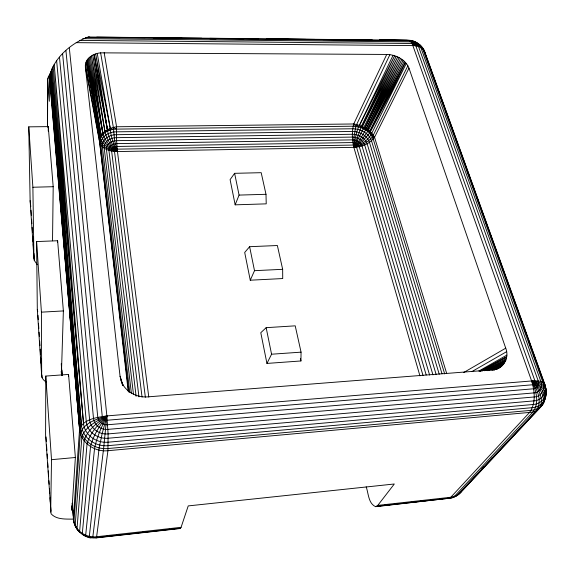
<?xml version="1.0" encoding="UTF-8"?>
<svg xmlns="http://www.w3.org/2000/svg" width="575" height="575" viewBox="0 0 575 575"><rect width="100%" height="100%" fill="white"/><g stroke="black" fill="none" stroke-linecap="round" stroke-linejoin="round"><path stroke-width="0.86" d="M73.485 511.304L71.94 509.903L75.375 457.499L68.569 374.433L45.792 376.064L45.597 435.081L51.082 513.777C56.515 519.879 65.981 518.973 73.427 519.146M47.452 126.816L47.739 78.854L48.444 76.425L51.089 72.63M47.531 127.046L47.739 78.854M48.437 78.214L48.444 76.425M48.25 131.107L48.271 126.622L28.75 126.845L30.13 200.661L33.925 258.146L34.328 260.468L37.289 264.687M148.781 397.066L117.458 151.556L114.662 140.817L113.347 127.42L100.632 52.842C93.2 53.446 84.489 58.794 85.38 67.261L120.053 376.258L122.525 385.185M544.396 399.704C547.299 395.392 546.264 389.534 545.014 384.804L425.04 52.598C422.711 45.619 415.926 40.336 408.509 40.25L88.255 37.001C71.465 42.708 52.375 59.002 49.479 77.575L49.321 101.293L47.646 81.362M49.716 75.95L49.723 74.161M52.526 240.796L53.195 186.71L48.271 126.622M50.679 512.124L51.513 459.684L45.792 376.064M300.933 360.963L301.063 352.152L295.212 325.838L266.153 327.671L260.784 332.724L266.937 363.422L300.933 360.963L300.358 358.362M57.586 242.513L57.622 240.745L36.592 241.565L37.31 309.472L41.673 375.669C41.831 378.558 44.031 380.837 46.496 382.095M104.168 52.648L116.567 126.766L116.588 140.659L117.458 151.556L353.848 147.351C361.682 147.042 369.862 143.779 374.548 137.267L408.983 68.166C405.512 59.405 395.765 54.647 386.738 54.445L100.632 52.842M57.622 240.745L63.372 310.931L61.403 374.26L61.769 375.252L61.424 370.81M85.402 64.659L99.317 139.315L128.254 391.582M128.743 392.035L99.827 143.283L99.949 137.152L86.595 60.964L99.971 137.116C102.285 144.864 110.048 149.55 117.458 151.556C113.433 144.505 110.767 136.541 110.278 128.412L97.261 53.475M68.497 376.208L68.569 374.433M69.309 47.84L106.864 415.912C97.865 422.373 87.429 429.626 84.123 440.738L77.028 528.439L77.201 529.503L80.148 532.694C77.036 529.891 74.707 526.132 73.931 521.992L80.342 433.241C84.173 422.611 97.082 419.031 106.864 415.912L531.623 380.966C536.058 380.93 542.599 380.111 545.014 384.804L545.028 386.335L544.115 383.805M444.683 373.915L373.225 138.992L373.484 135.448C368.963 141.903 361.517 145.978 353.848 147.351C351.871 139.739 351.871 131.61 353.718 123.977L386.738 54.445M408.983 68.166L505.727 348.17C509.083 356.162 505.166 366.052 496.901 369.028M419.944 375.878L353.848 147.351L362.487 141.328L369.668 133.091L369.811 131.366L404.275 61.288L368.417 130.273L403.118 60.282L367.518 129.569L367.827 131.373L371.206 134.967L373.225 138.992M545.287 398.432L545.632 395.068M367.827 131.373L361.359 140.264L353.848 147.351C355.098 139.962 355.911 132.027 359.397 125.393L394.637 55.753L361.431 126.212L396.182 56.3L362.243 126.543L360.935 127.521L353.848 147.351C360.949 144.742 368.446 140.278 371.788 133.285L406.302 63.451L370.372 131.912L405.346 62.344L369.811 131.366L367.827 131.373L360.935 127.521L353.201 126.205L116.473 129.116C109.336 129.095 100.92 133.084 99.827 140.839C102.968 147.502 110.529 150.657 117.458 151.556C112.247 145.382 108.438 137.777 107.446 129.706L95.673 53.942L110.278 128.412L113.34 129.368M389.886 54.675L355.774 126.335L353.963 137.166L353.848 147.351L360.065 139.322L365.722 129.849L400.538 58.463L364.974 127.945L363.407 128.556L353.848 147.351M92.661 537.999L96.183 537.905L96.614 536.741L107.92 450.707L108.107 433.909L106.864 415.912C98.835 423.933 90.016 432.637 87.048 443.929L79.558 532.17C81.413 534.146 91.562 540.579 92.834 536.842L103.601 448.565L106.864 415.912C97.268 417.4 83.591 418.83 79.587 429.166L73.327 518.47L74.153 523.171L75.009 524.127M90.196 56.81L102.81 133.069L101.48 136.246L99.971 137.116L87.292 59.829L101.121 135.053C103.371 142.852 110.213 148.487 117.458 151.556C110.637 147.416 104.736 140.976 102.796 133.077L91.411 55.955L104.923 131.28C106.425 139.265 111.313 146.373 117.458 151.556C109.969 151.764 99.108 148.451 99.317 139.315C101.114 131.632 109.451 127.909 116.567 126.766L353.718 123.977C361.963 125.4 370.379 129.742 374.548 137.267L446.646 373.319M76.202 42.658L412.872 45.605L417.256 43.211L420.533 45.511L415.89 42.385L410.493 40.401L379.428 40.042L407.244 40.322C410.334 39.754 411.973 43.226 412.872 45.605L531.623 380.966C540.392 385.315 550.261 397.354 541.298 406.302L461.438 491.611C458.476 494.737 454.415 498.345 449.823 497.727M97.685 537.294L95.903 537.488L96.183 537.905L180.104 528.526L181.075 527.325L188.233 505.907L394.306 483.992L377.775 505.396L375.626 506.676C368.323 503.607 368.489 493.257 366.189 486.831M235.161 204.837L239.071 195.09L234.622 173.319L261.194 172.687L265.995 194.3L266.225 203.852L235.161 204.837L230.101 179.616L234.622 173.319M250.262 280.205L254.509 270.681L249.615 246.697L277.373 245.518L282.656 269.308L282.728 278.552L250.262 280.205L244.698 252.447L249.615 246.697M393.07 55.293L359.397 125.393L360.935 127.521M364.974 127.945L399.143 57.665L363.903 127.398L397.684 56.939L362.243 126.543L363.407 128.556L366.246 128.757L401.868 59.34L367.518 129.569L365.722 129.849M372.399 136.943L407.891 65.766M266.937 363.422L271.572 354.214L266.153 327.671M544.963 399.266C542.75 404.196 537.632 407.215 532.349 407.668L108.244 445.654C95.881 447.019 82.534 438.193 81.434 425.299L50.708 71.631L80.119 427.239C81.248 440.723 95.198 449.966 108.122 448.522L531.092 410.349C535.548 409.903 539.882 407.891 542.663 404.304C545.869 395.118 538.279 386.378 531.623 380.966C538.502 381.16 547.86 384.531 546.25 393.077M375.626 506.676L449.952 498.166L529.575 412.426C536.116 403.427 534.728 391.022 531.623 380.966C537.244 382.555 544.072 384.963 546.142 391.029C546.329 397.613 543.893 404.088 539.062 408.66L459.425 493.738L455.673 496.39L454.063 496.829M473.347 477.99L474.569 476.682M481.893 468.841L483.726 466.878M491.05 459.037L492.272 457.736M540.5 406.115L542.944 403.499M461.438 491.611L458.067 494.744L456.909 495.089M463.773 372.485L505.727 348.17M487.478 370.681L505.971 359.957L486.328 370.595M471.831 371.63L506.618 351.67M478.846 371.04L506.863 355.12M484.552 370.746L506.431 358.405L481.821 371.112M494.033 370.099L502.564 365.298L493.997 369.984M488.908 370.652L505.353 361.438M492.682 370.228L503.643 364.112L492.552 369.991M496.088 369.466L499.998 367.303L495.291 369.301L491.704 369.897L147.912 396.858C136.598 397.893 124.358 391.331 120.872 380.14M491.258 370.063L504.57 362.825M479.967 371.285L506.733 356.787L479.967 371.256M86.437 536.13L85.876 536.425L82.383 534.391L82.304 533.42L90.555 446.595C93.143 435.174 100.172 425.313 106.864 415.912C97.283 420.713 85.459 426.247 81.866 437.137L75.174 525.349L75.382 526.47L77.905 530.15M451.461 497.928L453.409 497.102M83.641 534.642L82.383 534.391M105.692 536.396L107.468 536.202M111.025 535.799L112.808 535.605M116.366 535.203L118.148 535.009M136.828 532.924L138.611 532.723M142.169 532.328L143.944 532.127M162.632 530.042L164.407 529.841M167.965 529.446L169.747 529.244M172.414 528.95L174.196 528.748M177.754 528.353L180.104 528.526M378.868 505.899L380.643 505.698M384.193 505.303L385.969 505.109M388.635 504.807L390.411 504.613M393.961 504.217L395.737 504.016M399.28 503.621L401.055 503.42M404.606 503.024L406.381 502.83M409.932 502.428L411.707 502.234M415.258 501.838L417.033 501.637M419.7 501.342L421.468 501.141M425.018 500.746L426.794 500.552M430.344 500.149L432.12 499.955M435.67 499.56L437.446 499.359M440.996 498.963L442.772 498.762M180.622 528.245L96.42 537.654L89.067 537.23L85.582 536.101L94.523 448.665C96.701 437.151 101.825 426.413 106.864 415.912L102.199 433.478L99.137 447.882L89.19 537.503M376.754 506.338L449.952 498.166M181.075 527.325L96.614 536.741C86.803 537.977 76.468 531.724 73.931 521.992M377.775 505.396L451.174 497.217L456.996 495.413L536.303 410.507C542.707 401.364 537.294 389.11 531.623 380.966C537.51 383.547 544.051 387.356 545.833 393.99C544.697 399.912 539.17 404.088 533.298 404.477L108.287 442.182C96.866 443.44 84.532 435.304 83.504 423.394L52.181 68.173L81.434 425.299L51.376 69.934M51.513 459.684L75.375 457.499M107.59 131.078L104.923 131.28L92.733 55.193L107.41 129.727L110.35 130.029M271.572 354.214L301.063 352.152M41.673 375.669L41.422 312.16L63.372 310.931M254.509 270.681L282.656 269.308M239.071 195.09L265.995 194.3M28.75 126.845L32.883 187.242L53.195 186.71M209.789 38.762L216.071 38.812M266.333 39.208L288.772 39.387M322.877 39.653L361.474 39.962M96.744 37.174L145.202 37.67M153.281 37.749L201.739 38.238M209.818 38.324L258.276 38.812M266.354 38.892L314.812 39.387M322.891 39.467L372.248 39.97M95.881 37.44L120.11 37.663M153.309 37.972L182.023 38.238M209.839 38.496L243.937 38.812M266.369 39.021L305.85 39.38M322.898 39.538L368.661 39.962M379.428 40.063L407.244 40.322M85.639 37.519L409.745 40.767L411.29 40.883L412.872 45.605C418.37 45.447 425.177 48.508 425.385 54.747M82.699 38.654L410.909 41.853C413.971 41.953 417.27 43.549 418.507 46.489L538.265 381.024C539.788 384.409 537.417 388.729 533.586 388.786L107.611 424.76C103.097 425.234 98.217 422.043 97.772 417.335L62.61 53.777M79.522 40.387L411.959 43.484L414.582 44.333L415.826 45.842L535.368 382.088L534.427 384.129L532.766 384.768L107.266 420.224C104.973 420.462 102.501 418.844 102.264 416.458L65.924 50.614M88.255 37.001L89.729 37.073M369.668 133.091L371.788 133.285M371.206 134.967L373.376 135.269M91.073 537.352L92.668 537.575M447.206 498.266L448.622 498.518L452.942 497.548L454.214 496.584L533.111 411.779C539.58 402.68 536.166 390.181 531.623 380.966C540.946 388.937 548.708 411.477 529.575 412.426L107.92 450.707C94.832 452.18 80.723 442.808 79.587 429.166L49.479 77.575M417.256 43.211L418.686 44.045M415.107 42.09L416.609 42.78L415.89 42.385L415.121 42.96L412.872 45.605C417.407 44.757 423.955 46.431 424.264 51.908M424.084 50.586C422.51 45.813 417.615 43.513 412.872 45.605L413.044 42.148L412.512 40.803L411.995 40.976L414.496 41.45L412.872 45.605L415.006 44.67L418.463 44.174L420.835 47.531L540.881 381.541C543.116 386.479 539.659 392.804 534.06 392.905L107.899 429.374C101.293 430.071 94.156 425.399 93.509 418.507L59.484 57.227M113.347 127.42L116.473 129.116M421.547 47.423L422.711 48.638M353.718 123.977L355.774 126.335M356.529 124.531L358.369 126.773M421.001 45.978L422.733 48.925L542.908 382.361C545.79 388.707 541.363 396.843 534.168 396.973L108.107 433.909C99.612 434.822 90.44 428.799 89.635 419.944L56.645 60.857M75.296 524.91L76.173 527.268M424.149 50.636L544.302 383.46C547.731 391.014 542.477 400.703 533.916 400.876L108.237 438.229C98.124 439.329 87.199 432.134 86.264 421.59L54.187 64.544L83.504 423.394L53.123 66.377M425.687 55.595L429.036 64.874M430.258 68.245L434.211 79.213M435.433 82.592L439.386 93.56M440.608 96.938L443.957 106.217M445.783 111.277L449.132 120.563M450.958 125.623L454.308 134.902M456.133 139.962L458.872 147.559M461.308 154.308L464.047 161.906M466.483 168.655L469.222 176.245M471.658 182.994L473.793 188.902M476.531 196.499L478.968 203.248M482.008 211.686L484.143 217.587M485.667 221.806L486.579 224.336M487.183 226.025L488.707 230.244M490.231 234.463L491.754 238.682M492.358 240.372L493.882 244.591M495.406 248.81L496.318 251.34M497.54 254.711L499.057 258.93M499.97 261.467L501.493 265.686M502.715 269.057L503.628 271.587M504.541 274.117L506.668 280.025M507.89 283.403L511.24 292.682M513.065 297.742L516.415 307.028M518.24 312.088L520.979 319.678M523.415 326.435L526.154 334.025M528.59 340.774L531.329 348.371M533.765 355.12L535.9 361.028M538.94 369.459L541.075 375.367M99.317 139.315L99.827 140.839M100.381 138.467L86.049 62.158M120.053 376.258L123.093 385.559M122.425 383.848L122.978 385.523M99.827 143.283L85.38 67.261M441.981 373.657L371.486 140.717C368.841 133.127 360.518 128.771 352.784 128.764L116.423 131.826C109.056 131.625 100.05 136.764 100.884 145.087L129.785 392.495M439.221 374.21L369.445 142.312C367.058 135.427 359.512 131.474 352.504 131.467L116.423 134.701C109.746 134.521 101.595 139.193 102.364 146.733L131.423 393.631M436.195 374.648L367.145 143.736C365.075 137.72 358.484 134.27 352.374 134.27L116.481 137.662C110.652 137.511 103.55 141.608 104.226 148.185L133.515 394.644M432.961 374.893L364.651 144.958C362.94 139.962 357.463 137.087 352.382 137.094L116.588 140.659C111.744 140.537 105.858 143.951 106.425 149.407L136.117 396.276M429.597 375.015L362.006 145.949C360.69 142.09 356.464 139.869 352.54 139.876L116.739 143.613C113.009 143.52 108.467 146.165 108.912 150.37L138.949 396.851M426.176 374.943L359.282 146.69L357.564 144.217L355.343 142.974L352.842 142.55L116.941 146.46C114.403 146.395 111.313 148.199 111.622 151.06L142.054 397.131M423.02 375.525L356.543 147.157L355.673 145.906L353.28 145.065L116.675 149.169L115.007 149.982L114.497 151.462L145.36 397.224M545.488 388.032L545.948 389.728M37.31 309.472L37.72 311.686M89.096 57.744L102.796 133.077L88.126 58.751L101.121 135.053M30.13 200.661L30.777 206.684M50.176 73.255L80.119 427.239L49.795 74.793L55.214 139.222M55.365 141.012L57.471 166.074M57.622 167.864L58.6 179.493M58.751 181.283L79.587 429.166L49.558 76.238M61.877 370.178L62.294 375.554M72.515 506.28L72.73 510.14M72.86 510.758L73.284 516.127M73.42 517.917L73.564 519.707L72.127 503.154M61.245 363.723L62.15 375.31M71.968 506.252L72.313 510.701M61.209 371.213L61.489 374.771M71.674 505.871L72.019 510.32M36.592 241.565L41.422 312.16M31.014 210.27L31.366 215.647M31.603 219.233L31.898 223.711M32.135 227.298L32.495 232.681M32.732 236.26L33.084 241.644M33.264 244.332L33.616 249.708M33.853 253.295L34.328 260.468M37.957 315.258L38.252 319.714M38.482 323.287L38.841 328.641M39.078 332.206L39.373 336.67M39.668 341.133L39.962 345.597M40.193 349.162L40.552 354.516M40.789 358.088L41.141 363.436M41.378 367.008L41.673 371.472M41.91 375.037L42.083 377.717M46 436.971L46.295 441.435M46.532 445.007L46.891 450.369M47.128 453.941L47.423 458.404M47.718 462.868L48.012 467.331M48.25 470.903L48.602 476.265M48.897 480.729L49.134 484.301M49.428 488.772L49.723 493.235M50.018 497.698L50.312 502.169M50.607 506.632L50.902 511.096M32.883 187.242L33.925 258.146M501.35 366.361L495.887 369.402L501.35 366.361M107.446 129.706L94.156 54.517L107.41 129.727"/></g></svg>
